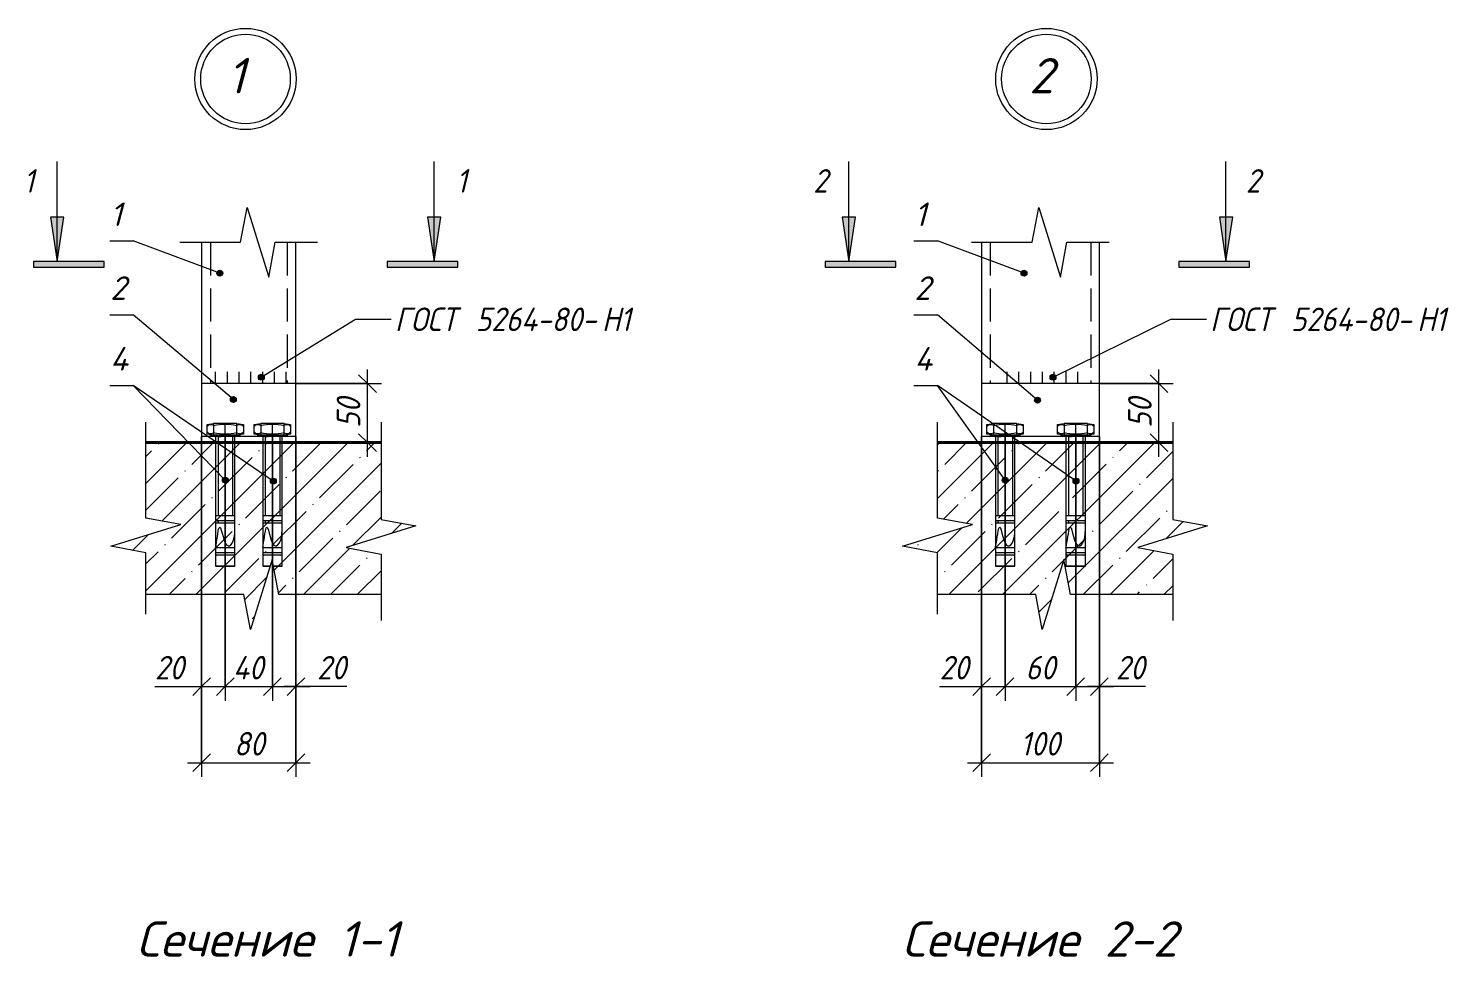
# Model space of a CAD drawing. Header units: millimetres. Extents: x -11164 to -4227, y -523 to 5092.
# Drawn here: x -6090 to -4885, y 4304 to 5092 of the extents above; entities that cross this region are included whole.
import ezdxf

# ---------------------------------------------------------------- set-up
doc = ezdxf.new("R2010")
doc.units = ezdxf.units.MM
doc.linetypes.add('50_200_ШТРИХ_1Т_ш5_п1_п1_', pattern=[70, 50, -10, 0, -10])
doc.linetypes.add('IMPORT-Невидимая', pattern=[39.122222, 28.222222, -10.9])
for name, color, linetype, lineweight in [('A-ANNO-DIMS', 7, 'Continuous', 9), ('A-ANNO-DIMS-10', 7, 'Continuous', 9), ('A-ANNO-NOTE', 7, 'Continuous', 9), ('A-DETL', 7, 'Continuous', 9), ('A-DETL-1', 7, 'Continuous', 5), ('A-DETL-3', 7, 'Continuous', 40), ('A-DETL-4', 7, 'IMPORT-Невидимая', 5), ('A-DETL-6', 7, '50_200_ШТРИХ_1Т_ш5_п1_п1_', 5), ('A-DETL-GENF', 7, 'Continuous', 9), ('A-DETL-GENF-1', 7, 'Continuous', 5), ('G-ANNO-TEXT', 7, 'Continuous', 9)]:
    doc.layers.add(name, color=color, linetype=linetype, lineweight=lineweight)
doc.styles.add('ISOCPEUR_B_I', font='', dxfattribs={"height": 30})
doc.styles.add('ISOCPEUR_I_3', font='isocpeui.ttf', dxfattribs={"width": 0.9, "height": 20})
doc.styles.add('ISOCPEUR_I_4', font='isocpeui.ttf', dxfattribs={"height": 20})
doc.styles.get('ISOCPEUR_B_I').set_extended_font_data('ISOCPEUR', italic=True, bold=True)
doc.dimstyles.new('ISO-2_0_0_9К_СРЕДНИЙ_2', dxfattribs={"dimscale": 304.8, "dimtxt": 19.919624, "dimasz": 0.049213, "dimexe": 0.03937, "dimexo": 0, "dimgap": 0, "dimtad": 1, "dimdec": 0, "dimzin": 0, "dimdsep": 46, "dimtxsty": 'ISOCPEUR_I_3', "dimblk1": 'OBLIQUE', "dimblk2": 'OBLIQUE', "dimsah": 1, "dimcen": 0.09, "dimdle": 0.03937, "dimazin": 0, "dimtfac": 1, "dimtdec": 4, "dimtix": 1, "dimtmove": 0, "dimatfit": 3, "dimfxl": 1, "dimtvp": 1, "dimtolj": 1, "dimtzin": 0, "dimarcsym": 2})
doc.dimstyles.new('ISO-2_0_0_9К_СРЕДНИЙ_3', dxfattribs={"dimscale": 304.8, "dimtxt": 19.919624, "dimasz": 0.049213, "dimexe": 0.03937, "dimexo": 0, "dimgap": 0, "dimtad": 1, "dimdec": 0, "dimzin": 0, "dimdsep": 46, "dimtxsty": 'ISOCPEUR_I_3', "dimblk1": 'OBLIQUE', "dimblk2": 'OBLIQUE', "dimsah": 1, "dimcen": 0.09, "dimdle": 0.03937, "dimazin": 0, "dimtfac": 1, "dimtdec": 4, "dimtix": 1, "dimtmove": 1, "dimatfit": 3, "dimfxl": 1, "dimtvp": 1, "dimtolj": 1, "dimtzin": 0, "dimarcsym": 2})
pattern_1 = [(45, (-11151.766, 0), (-22.80985, 22.80985), []), (45, (-11128.956, 0), (-22.80985, 22.80985), [40.323, -8.065, 0.671, -7.394])]

# ---------------------------------------------------------------- blocks, each defined once
blk = doc.blocks.new('DIMBLOCK31-АР1_Узлы металлических стоек')
at = {"layer": 'A-ANNO-DIMS-10'}
for p, q in [((-5942.6, 4740.3), (-5942.6, 4521.1)), ((-5942.6, 4533.1), (-5942.6, 4740.3)), ((-5922.6, 4745.3), (-5922.6, 4521.1)), ((-5922.6, 4533.1), (-5922.6, 4745.3)), ((-5982.2, 4533.1), (-5956.9, 4533.1)), ((-5956.9, 4533.1), (-5932.6, 4533.1)), ((-5954.6, 4533.1), (-5922.6, 4533.1))]:
    blk.add_line(p, q, dxfattribs=at)
at = {"layer": 'A-ANNO-DIMS-10', "lineweight": 20}
for p, q in [((-5942.6, 4533.1), (-5950.1, 4525.6)), ((-5942.6, 4533.1), (-5935.1, 4540.6)), ((-5922.6, 4533.1), (-5930.1, 4525.6)), ((-5922.6, 4533.1), (-5915.1, 4540.6))]:
    blk.add_line(p, q, dxfattribs=at)
at = {"layer": 'A-ANNO-DIMS-10', "color": 0, "insert": (-5982.2, 4559.2), "char_height": 20, "width": 30.339, "attachment_point": 1, "line_spacing_factor": 1.149209, "style": 'ISOCPEUR_I_3'}
blk.add_mtext('20', dxfattribs=at)
blk = doc.blocks.new('_Oblique')
at = {"color": 0, "linetype": 'ByBlock', "lineweight": -2}
blk.add_line((-0.5, -0.5), (0.5, 0.5), dxfattribs=at)
blk = doc.blocks.new('DIMBLOCK32-АР1_Узлы металлических стоек')
at = {"layer": 'A-ANNO-DIMS-10'}
for p, q in [((-5922.6, 4745.3), (-5922.6, 4521.1)), ((-5922.6, 4533.1), (-5922.6, 4745.3)), ((-5882.6, 4745.3), (-5882.6, 4521.1)), ((-5882.6, 4533.1), (-5882.6, 4745.3)), ((-5922.6, 4533.1), (-5882.6, 4533.1))]:
    blk.add_line(p, q, dxfattribs=at)
at = {"layer": 'A-ANNO-DIMS-10', "lineweight": 20}
for p, q in [((-5922.6, 4533.1), (-5930.1, 4525.6)), ((-5922.6, 4533.1), (-5915.1, 4540.6)), ((-5882.6, 4533.1), (-5890.1, 4525.6)), ((-5882.6, 4533.1), (-5875.1, 4540.6))]:
    blk.add_line(p, q, dxfattribs=at)
at = {"layer": 'A-ANNO-DIMS-10', "color": 0, "insert": (-5916, 4559.2), "char_height": 20, "width": 32.178, "attachment_point": 1, "line_spacing_factor": 1.149209, "style": 'ISOCPEUR_I_3'}
blk.add_mtext('40', dxfattribs=at)
blk = doc.blocks.new('DIMBLOCK33-АР1_Узлы металлических стоек')
at = {"layer": 'A-ANNO-DIMS-10'}
for p, q in [((-5882.6, 4745.3), (-5882.6, 4521.1)), ((-5882.6, 4533.1), (-5882.6, 4745.3)), ((-5862.6, 4740.3), (-5862.6, 4521.1)), ((-5862.6, 4533.1), (-5862.6, 4740.3)), ((-5882.6, 4533.1), (-5850.6, 4533.1)), ((-5844.7, 4533.1), (-5872.6, 4533.1)), ((-5819.4, 4533.1), (-5844.7, 4533.1))]:
    blk.add_line(p, q, dxfattribs=at)
at = {"layer": 'A-ANNO-DIMS-10', "lineweight": 20}
for p, q in [((-5882.6, 4533.1), (-5890.1, 4525.6)), ((-5882.6, 4533.1), (-5875.1, 4540.6)), ((-5862.6, 4533.1), (-5870.1, 4525.6)), ((-5862.6, 4533.1), (-5855.1, 4540.6))]:
    blk.add_line(p, q, dxfattribs=at)
at = {"layer": 'A-ANNO-DIMS-10', "color": 0, "insert": (-5844.7, 4559.2), "char_height": 20, "width": 30.339, "attachment_point": 1, "line_spacing_factor": 1.149209, "style": 'ISOCPEUR_I_3'}
blk.add_mtext('20', dxfattribs=at)
blk = doc.blocks.new('DIMBLOCK34-АР1_Узлы металлических стоек')
at = {"layer": 'A-ANNO-DIMS-10', "lineweight": 20}
for p, q in [((-5801.9, 4790.3), (-5809.4, 4797.8)), ((-5801.9, 4790.3), (-5794.4, 4782.8)), ((-5801.9, 4740.3), (-5809.4, 4747.8)), ((-5801.9, 4740.3), (-5794.4, 4732.8))]:
    blk.add_line(p, q, dxfattribs=at)
at = {"layer": 'A-ANNO-DIMS-10'}
for p, q in [((-5801.9, 4728.3), (-5801.9, 4802.3)), ((-5862.6, 4790.3), (-5789.9, 4790.3)), ((-5801.9, 4790.3), (-5862.6, 4790.3)), ((-5854.8, 4740.3), (-5789.9, 4740.3)), ((-5801.9, 4740.3), (-5854.8, 4740.3))]:
    blk.add_line(p, q, dxfattribs=at)
at = {"layer": 'A-ANNO-DIMS-10', "color": 0, "insert": (-5828, 4752.7), "char_height": 20, "width": 30.339, "attachment_point": 1, "rotation": 90, "line_spacing_factor": 1.149209, "style": 'ISOCPEUR_I_3'}
blk.add_mtext('50', dxfattribs=at)
blk = doc.blocks.new('DIMBLOCK35-АР1_Узлы металлических стоек')
at = {"layer": 'A-ANNO-DIMS-10'}
for p, q in [((-5942.6, 4745.3), (-5942.6, 4456.5)), ((-5942.6, 4468.5), (-5942.6, 4745.3)), ((-5862.6, 4745.3), (-5862.6, 4456.5)), ((-5862.6, 4468.5), (-5862.6, 4745.3)), ((-5954.6, 4468.5), (-5850.6, 4468.5))]:
    blk.add_line(p, q, dxfattribs=at)
at = {"layer": 'A-ANNO-DIMS-10', "lineweight": 20}
for p, q in [((-5942.6, 4468.5), (-5935.1, 4476)), ((-5862.6, 4468.5), (-5855.1, 4476)), ((-5942.6, 4468.5), (-5950.1, 4461)), ((-5862.6, 4468.5), (-5870.1, 4461))]:
    blk.add_line(p, q, dxfattribs=at)
at = {"layer": 'A-ANNO-DIMS-10', "color": 0, "insert": (-5915.2, 4494.6), "char_height": 20, "width": 30.339, "attachment_point": 1, "line_spacing_factor": 1.149209, "style": 'ISOCPEUR_I_3'}
blk.add_mtext('80', dxfattribs=at)
blk = doc.blocks.new('DIMBLOCK36-АР1_Узлы металлических стоек')
at = {"layer": 'A-ANNO-DIMS-10'}
for p, q in [((-5281, 4740.3), (-5281, 4521.1)), ((-5281, 4533.1), (-5281, 4740.3)), ((-5261, 4745.3), (-5261, 4521.1)), ((-5261, 4533.1), (-5261, 4745.3)), ((-5316.6, 4533.1), (-5291.4, 4533.1)), ((-5293, 4533.1), (-5261, 4533.1)), ((-5291.4, 4533.1), (-5271, 4533.1))]:
    blk.add_line(p, q, dxfattribs=at)
at = {"layer": 'A-ANNO-DIMS-10', "lineweight": 20}
for p, q in [((-5281, 4533.1), (-5288.5, 4525.6)), ((-5281, 4533.1), (-5273.5, 4540.6)), ((-5261, 4533.1), (-5268.5, 4525.6)), ((-5261, 4533.1), (-5253.5, 4540.6))]:
    blk.add_line(p, q, dxfattribs=at)
at = {"layer": 'A-ANNO-DIMS-10', "color": 0, "insert": (-5316.6, 4559.2), "char_height": 20, "width": 30.339, "attachment_point": 1, "line_spacing_factor": 1.149209, "style": 'ISOCPEUR_I_3'}
blk.add_mtext('20', dxfattribs=at)
blk = doc.blocks.new('DIMBLOCK37-АР1_Узлы металлических стоек')
at = {"layer": 'A-ANNO-DIMS-10'}
for p, q in [((-5261, 4745.3), (-5261, 4521.1)), ((-5261, 4533.1), (-5261, 4745.3)), ((-5201.1, 4745.3), (-5201.1, 4521.1)), ((-5201.1, 4533.1), (-5201.1, 4745.3)), ((-5261, 4533.1), (-5201.1, 4533.1))]:
    blk.add_line(p, q, dxfattribs=at)
at = {"layer": 'A-ANNO-DIMS-10', "lineweight": 20}
for p, q in [((-5261, 4533.1), (-5268.5, 4525.6)), ((-5261, 4533.1), (-5253.5, 4540.6)), ((-5201.1, 4533.1), (-5208.6, 4525.6)), ((-5201.1, 4533.1), (-5193.6, 4540.6))]:
    blk.add_line(p, q, dxfattribs=at)
at = {"layer": 'A-ANNO-DIMS-10', "color": 0, "insert": (-5243.7, 4559.2), "char_height": 20, "width": 30.339, "attachment_point": 1, "line_spacing_factor": 1.149209, "style": 'ISOCPEUR_I_3'}
blk.add_mtext('60', dxfattribs=at)
blk = doc.blocks.new('DIMBLOCK38-АР1_Узлы металлических стоек')
at = {"layer": 'A-ANNO-DIMS-10'}
for p, q in [((-5201.1, 4745.3), (-5201.1, 4521.1)), ((-5201.1, 4533.1), (-5201.1, 4745.3)), ((-5181.1, 4740.3), (-5181.1, 4521.1)), ((-5181.1, 4533.1), (-5181.1, 4740.3)), ((-5201.1, 4533.1), (-5169.1, 4533.1)), ((-5167.2, 4533.1), (-5191.1, 4533.1)), ((-5141.9, 4533.1), (-5167.2, 4533.1))]:
    blk.add_line(p, q, dxfattribs=at)
at = {"layer": 'A-ANNO-DIMS-10', "lineweight": 20}
for p, q in [((-5201.1, 4533.1), (-5208.6, 4525.6)), ((-5201.1, 4533.1), (-5193.6, 4540.6)), ((-5181.1, 4533.1), (-5188.6, 4525.6)), ((-5181.1, 4533.1), (-5173.6, 4540.6))]:
    blk.add_line(p, q, dxfattribs=at)
at = {"layer": 'A-ANNO-DIMS-10', "color": 0, "insert": (-5167.2, 4559.2), "char_height": 20, "width": 30.339, "attachment_point": 1, "line_spacing_factor": 1.149209, "style": 'ISOCPEUR_I_3'}
blk.add_mtext('20', dxfattribs=at)
blk = doc.blocks.new('DIMBLOCK39-АР1_Узлы металлических стоек')
at = {"layer": 'A-ANNO-DIMS-10', "lineweight": 20}
for p, q in [((-5130.6, 4790.3), (-5138.1, 4797.8)), ((-5130.6, 4790.3), (-5123.1, 4782.8)), ((-5130.6, 4740.3), (-5138.1, 4747.8)), ((-5130.6, 4740.3), (-5123.1, 4732.8))]:
    blk.add_line(p, q, dxfattribs=at)
at = {"layer": 'A-ANNO-DIMS-10'}
for p, q in [((-5130.6, 4728.3), (-5130.6, 4802.3)), ((-5181.1, 4790.3), (-5118.6, 4790.3)), ((-5130.6, 4790.3), (-5181.1, 4790.3)), ((-5183.6, 4740.3), (-5118.6, 4740.3)), ((-5130.6, 4740.3), (-5183.6, 4740.3))]:
    blk.add_line(p, q, dxfattribs=at)
at = {"layer": 'A-ANNO-DIMS-10', "color": 0, "insert": (-5156.7, 4752.7), "char_height": 20, "width": 30.339, "attachment_point": 1, "rotation": 90, "line_spacing_factor": 1.149209, "style": 'ISOCPEUR_I_3'}
blk.add_mtext('50', dxfattribs=at)
blk = doc.blocks.new('DIMBLOCK40-АР1_Узлы металлических стоек')
at = {"layer": 'A-ANNO-DIMS-10'}
for p, q in [((-5281, 4745.3), (-5281, 4456.5)), ((-5281, 4468.5), (-5281, 4745.3)), ((-5181.1, 4745.3), (-5181.1, 4456.5)), ((-5181.1, 4468.5), (-5181.1, 4745.3)), ((-5293, 4468.5), (-5169.1, 4468.5))]:
    blk.add_line(p, q, dxfattribs=at)
at = {"layer": 'A-ANNO-DIMS-10', "lineweight": 20}
for p, q in [((-5281, 4468.5), (-5273.5, 4476)), ((-5181.1, 4468.5), (-5173.6, 4476)), ((-5281, 4468.5), (-5288.5, 4461)), ((-5181.1, 4468.5), (-5188.6, 4461))]:
    blk.add_line(p, q, dxfattribs=at)
at = {"layer": 'A-ANNO-DIMS-10', "color": 0, "insert": (-5248.1, 4494.6), "char_height": 20, "width": 40.912, "attachment_point": 1, "line_spacing_factor": 1.149209, "style": 'ISOCPEUR_I_3'}
blk.add_mtext('100', dxfattribs=at)
blk = doc.blocks.new('_AT__Текстовая выноска1 - _AT__Текстовая выноска 2-25057224-АР1_Узлы металлических стоек')
at = {"layer": 'A-ANNO-NOTE'}
blk.add_line((0, 0), (2, 0), dxfattribs=at)

msp = doc.modelspace()

# ---------------------------------------------------------------- hatches: boundary and pattern name
at = {"layer": 'A-ANNO-NOTE'}
h = msp.add_hatch(color=256, dxfattribs=at)
edge = h.paths.add_edge_path(flags=0)
edge.add_arc((-5927.2, 4884.1), 2.5, 0, 360)
h = msp.add_hatch(color=256, dxfattribs=at)
edge = h.paths.add_edge_path(flags=0)
edge.add_arc((-5245, 4884.1), 2.5, 0, 360)
h = msp.add_hatch(color=256, dxfattribs=at)
edge = h.paths.add_edge_path(flags=0)
edge.add_arc((-5915.7, 4776.9), 2.5, 0, 360)
h = msp.add_hatch(color=256, dxfattribs=at)
edge = h.paths.add_edge_path(flags=0)
edge.add_arc((-5233.5, 4776.2), 2.5, 0, 360)
h = msp.add_hatch(color=256, dxfattribs=at)
edge = h.paths.add_edge_path(flags=0)
edge.add_arc((-5922.5, 4708.4), 2.5, 0, 360)
h = msp.add_hatch(color=256, dxfattribs=at)
edge = h.paths.add_edge_path(flags=0)
edge.add_arc((-5260.9, 4708.4), 2.5, 0, 360)
h = msp.add_hatch(color=256, dxfattribs=at)
edge = h.paths.add_edge_path(flags=0)
edge.add_arc((-5881.8, 4707.6), 2.5, 0, 360)
h = msp.add_hatch(color=256, dxfattribs=at)
edge = h.paths.add_edge_path(flags=0)
edge.add_arc((-5200.9, 4707.6), 2.5, 0, 360)
at = {"layer": 'A-DETL-GENF'}
for points in [[(-6065.1, 4894), (-6059.5, 4931.7), (-6070.8, 4931.7)], [(-5745.3, 4894), (-5739.6, 4931.7), (-5750.9, 4931.7)], [(-5393.6, 4894), (-5387.9, 4931.7), (-5399.2, 4931.7)], [(-5073.7, 4894), (-5068, 4931.7), (-5079.3, 4931.7)], [(-6025.3, 4889.3), (-6025.3, 4894), (-6085.1, 4894), (-6085.1, 4889.3), (-6059.5, 4889.3)], [(-5725.3, 4889.3), (-5725.3, 4894), (-5785.1, 4894), (-5785.1, 4889.3), (-5739.6, 4889.3)], [(-5353.7, 4889.3), (-5353.7, 4894), (-5413.6, 4894), (-5413.6, 4889.3), (-5387.9, 4889.3)], [(-5053.7, 4889.3), (-5053.7, 4894), (-5113.6, 4894), (-5113.6, 4889.3), (-5068, 4889.3)]]:
    msp.add_hatch(color=256, dxfattribs=at).paths.add_polyline_path(points, flags=0)
at = {"layer": 'A-DETL-GENF-1'}
h = msp.add_hatch(dxfattribs=at)
h.set_pattern_fill('FP_9', color=256, style=0, pattern_type=2)
h.set_pattern_definition(pattern_1)
h.paths.add_polyline_path([(-5901.1, 4581.7), (-5882.7, 4640.9), (-5877.2, 4611.3), (-5790.4, 4611.3), (-5790.4, 4645.6), (-5820.1, 4651.1), (-5760.8, 4669.5), (-5790.4, 4675), (-5790.4, 4740.3), (-5989.9, 4740.3), (-5989.9, 4676.1), (-5960.3, 4670.6), (-6019.6, 4652.2), (-5989.9, 4646.7), (-5989.9, 4611.3), (-5906.7, 4611.3)], flags=0)
h = msp.add_hatch(dxfattribs=at)
h.set_pattern_fill('FP_9', color=256, style=0, pattern_type=2)
h.set_pattern_definition(pattern_1)
h.paths.add_polyline_path([(-5229.6, 4581.7), (-5211.2, 4640.9), (-5205.6, 4611.3), (-5118.9, 4611.3), (-5118.9, 4645.6), (-5148.5, 4651.1), (-5089.3, 4669.5), (-5118.9, 4675), (-5118.9, 4740.3), (-5318.4, 4740.3), (-5318.4, 4676.1), (-5288.8, 4670.6), (-5348, 4652.2), (-5318.4, 4646.7), (-5318.4, 4611.3), (-5235.1, 4611.3)], flags=0)
at = {"layer": 'G-ANNO-TEXT'}
h = msp.add_hatch(color=256, dxfattribs=at)
edge = h.paths.add_edge_path(flags=0)
edge.add_arc((-5892, 4795.7), 2.5, 0, 360)
h = msp.add_hatch(color=256, dxfattribs=at)
edge = h.paths.add_edge_path(flags=0)
edge.add_arc((-5220.4, 4795.7), 2.5, 0, 360)

# ---------------------------------------------------------------- linework, layer by layer
at = {"layer": 'A-ANNO-NOTE'}
for p, q in [((-5927.2, 4884.1), (-6000.6, 4911.6)), ((-5245, 4884.1), (-5318.4, 4911.6)), ((-5915.7, 4776.9), (-6000.6, 4848.8)), ((-5233.5, 4776.2), (-5318.4, 4848.8)), ((-5881.8, 4707.6), (-6000.6, 4788.8)), ((-5922.5, 4708.4), (-6000.6, 4788.8)), ((-5200.9, 4707.6), (-5318.4, 4788.8)), ((-5260.9, 4708.4), (-5318.4, 4788.8))]:
    msp.add_line(p, q, dxfattribs=at)
for centre in [(-5927.2, 4884.1), (-5245, 4884.1), (-5915.7, 4776.9), (-5233.5, 4776.2), (-5922.5, 4708.4), (-5260.9, 4708.4), (-5881.8, 4707.6), (-5200.9, 4707.6)]:
    msp.add_circle(centre, 2.5, dxfattribs=at)
at = {"layer": 'A-DETL'}
for p, q in [((-5909.6, 4910.3), (-5904.1, 4939.9)), ((-5904.1, 4939.9), (-5885.7, 4880.7)), ((-5238, 4910.3), (-5232.5, 4939.9)), ((-5232.5, 4939.9), (-5214.1, 4880.7)), ((-6070.8, 4931.7), (-6065.1, 4894)), ((-6059.5, 4931.7), (-6070.8, 4931.7)), ((-6065.1, 4894), (-6059.5, 4931.7)), ((-5739.6, 4931.7), (-5750.9, 4931.7)), ((-5750.9, 4931.7), (-5745.3, 4894)), ((-5745.3, 4894), (-5739.6, 4931.7)), ((-5399.2, 4931.7), (-5393.6, 4894)), ((-5387.9, 4931.7), (-5399.2, 4931.7)), ((-5393.6, 4894), (-5387.9, 4931.7)), ((-5068, 4931.7), (-5079.3, 4931.7)), ((-5079.3, 4931.7), (-5073.7, 4894)), ((-5073.7, 4894), (-5068, 4931.7)), ((-5961.1, 4910.3), (-5909.6, 4910.3)), ((-5942.6, 4910.3), (-5942.6, 4790.3)), ((-5885.7, 4880.7), (-5880.1, 4910.3)), ((-5880.1, 4910.3), (-5844.2, 4910.3)), ((-5862.6, 4790.3), (-5862.6, 4910.3)), ((-5289.5, 4910.3), (-5238, 4910.3)), ((-5281, 4910.3), (-5281, 4790.3)), ((-5214.1, 4880.7), (-5208.6, 4910.3)), ((-5208.6, 4910.3), (-5172.7, 4910.3)), ((-5181.1, 4790.3), (-5181.1, 4910.3)), ((-6085.1, 4894), (-6085.1, 4889.3)), ((-6065.1, 4894), (-6085.1, 4894)), ((-6025.3, 4894), (-6065.1, 4894)), ((-6025.3, 4889.3), (-6025.3, 4894)), ((-5745.3, 4894), (-5785.1, 4894)), ((-5785.1, 4894), (-5785.1, 4889.3)), ((-5725.3, 4894), (-5745.3, 4894)), ((-5725.3, 4889.3), (-5725.3, 4894)), ((-5413.6, 4894), (-5413.6, 4889.3)), ((-5393.6, 4894), (-5413.6, 4894)), ((-5353.7, 4894), (-5393.6, 4894)), ((-5353.7, 4889.3), (-5353.7, 4894)), ((-5073.7, 4894), (-5113.6, 4894)), ((-5113.6, 4894), (-5113.6, 4889.3)), ((-5053.7, 4894), (-5073.7, 4894)), ((-5053.7, 4889.3), (-5053.7, 4894)), ((-6085.1, 4889.3), (-6025.3, 4889.3)), ((-5785.1, 4889.3), (-5725.3, 4889.3)), ((-5413.6, 4889.3), (-5353.7, 4889.3)), ((-5113.6, 4889.3), (-5053.7, 4889.3)), ((-5930.8, 4790.3), (-5930.8, 4800.3)), ((-5920.8, 4790.3), (-5920.8, 4800.3)), ((-5910.8, 4790.3), (-5910.8, 4800.3)), ((-5900.8, 4790.3), (-5900.8, 4800.3)), ((-5890.8, 4790.3), (-5890.8, 4800.3)), ((-5880.8, 4790.3), (-5880.8, 4800.3)), ((-5870.8, 4790.3), (-5870.8, 4800.3)), ((-5259.3, 4790.3), (-5259.3, 4800.3)), ((-5249.3, 4790.3), (-5249.3, 4800.3)), ((-5239.3, 4790.3), (-5239.3, 4800.3)), ((-5229.3, 4790.3), (-5229.3, 4800.3)), ((-5219.3, 4790.3), (-5219.3, 4800.3)), ((-5209.3, 4790.3), (-5209.3, 4800.3)), ((-5199.3, 4790.3), (-5199.3, 4800.3)), ((-5862.6, 4790.3), (-5942.6, 4790.3)), ((-5942.6, 4790.3), (-5942.6, 4745.3)), ((-5862.6, 4745.3), (-5862.6, 4790.3)), ((-5181.1, 4790.3), (-5281, 4790.3)), ((-5281, 4790.3), (-5281, 4745.3)), ((-5181.1, 4745.3), (-5181.1, 4790.3)), ((-5989.9, 4676.1), (-5989.9, 4757.5)), ((-5938, 4755.7), (-5932.5, 4756.5)), ((-5938, 4747.5), (-5938, 4755.7)), ((-5932.5, 4746.7), (-5938, 4747.5)), ((-5909.9, 4746.7), (-5935.3, 4746.7)), ((-5935.3, 4746.7), (-5935.3, 4745.3)), ((-5912.7, 4756.5), (-5932.5, 4756.5)), ((-5932.5, 4756.5), (-5932.5, 4746.7)), ((-5912.7, 4746.7), (-5932.5, 4746.7)), ((-5922.6, 4745.3), (-5922.6, 4756.5)), ((-5912.7, 4756.5), (-5907.2, 4755.7)), ((-5912.7, 4746.7), (-5912.7, 4756.5)), ((-5907.2, 4747.5), (-5912.7, 4746.7)), ((-5909.9, 4745.3), (-5909.9, 4746.7)), ((-5907.2, 4755.7), (-5907.2, 4747.5)), ((-5898, 4755.7), (-5892.5, 4756.5)), ((-5898, 4747.5), (-5898, 4755.7)), ((-5892.5, 4746.7), (-5898, 4747.5)), ((-5869.9, 4746.7), (-5895.3, 4746.7)), ((-5895.3, 4746.7), (-5895.3, 4745.3)), ((-5872.7, 4756.5), (-5892.5, 4756.5)), ((-5892.5, 4756.5), (-5892.5, 4746.7)), ((-5872.7, 4746.7), (-5892.5, 4746.7)), ((-5882.6, 4745.3), (-5882.6, 4756.5)), ((-5872.7, 4756.5), (-5867.2, 4755.7)), ((-5872.7, 4746.7), (-5872.7, 4756.5)), ((-5867.2, 4747.5), (-5872.7, 4746.7)), ((-5869.9, 4745.3), (-5869.9, 4746.7)), ((-5867.2, 4755.7), (-5867.2, 4747.5)), ((-5790.4, 4757.5), (-5790.4, 4675)), ((-5318.4, 4676.1), (-5318.4, 4757.5)), ((-5276.4, 4755.7), (-5270.9, 4756.5)), ((-5276.4, 4747.5), (-5276.4, 4755.7)), ((-5270.9, 4746.7), (-5276.4, 4747.5)), ((-5248.3, 4746.7), (-5273.7, 4746.7)), ((-5273.7, 4746.7), (-5273.7, 4745.3)), ((-5251.1, 4756.5), (-5270.9, 4756.5)), ((-5270.9, 4756.5), (-5270.9, 4746.7)), ((-5251.1, 4746.7), (-5270.9, 4746.7)), ((-5261, 4745.3), (-5261, 4756.5)), ((-5251.1, 4756.5), (-5245.6, 4755.7)), ((-5251.1, 4746.7), (-5251.1, 4756.5)), ((-5245.6, 4747.5), (-5251.1, 4746.7)), ((-5248.3, 4745.3), (-5248.3, 4746.7)), ((-5245.6, 4755.7), (-5245.6, 4747.5)), ((-5216.5, 4755.7), (-5211, 4756.5)), ((-5216.5, 4747.5), (-5216.5, 4755.7)), ((-5211, 4746.7), (-5216.5, 4747.5)), ((-5188.4, 4746.7), (-5213.8, 4746.7)), ((-5213.8, 4746.7), (-5213.8, 4745.3)), ((-5191.2, 4756.5), (-5211, 4756.5)), ((-5211, 4756.5), (-5211, 4746.7)), ((-5191.2, 4746.7), (-5211, 4746.7)), ((-5201.1, 4745.3), (-5201.1, 4756.5)), ((-5191.2, 4756.5), (-5185.7, 4755.7)), ((-5191.2, 4746.7), (-5191.2, 4756.5)), ((-5185.7, 4747.5), (-5191.2, 4746.7)), ((-5188.4, 4745.3), (-5188.4, 4746.7)), ((-5185.7, 4755.7), (-5185.7, 4747.5)), ((-5118.9, 4757.5), (-5118.9, 4675)), ((-5862.6, 4745.3), (-5942.6, 4745.3)), ((-5942.6, 4745.3), (-5942.6, 4740.3)), ((-5909.9, 4745.3), (-5935.3, 4745.3)), ((-5928.1, 4745.3), (-5926.1, 4745.3)), ((-5869.9, 4745.3), (-5895.3, 4745.3)), ((-5888.1, 4745.3), (-5886.1, 4745.3)), ((-5862.6, 4740.3), (-5862.6, 4745.3)), ((-5181.1, 4745.3), (-5281, 4745.3)), ((-5281, 4745.3), (-5281, 4740.3)), ((-5248.3, 4745.3), (-5273.7, 4745.3)), ((-5266.6, 4745.3), (-5264.5, 4745.3)), ((-5188.4, 4745.3), (-5213.8, 4745.3)), ((-5206.7, 4745.3), (-5204.6, 4745.3)), ((-5181.1, 4740.3), (-5181.1, 4745.3)), ((-5960.3, 4670.6), (-5989.9, 4676.1)), ((-5790.4, 4675), (-5760.8, 4669.5)), ((-5288.8, 4670.6), (-5318.4, 4676.1)), ((-5118.9, 4675), (-5089.3, 4669.5)), ((-6019.6, 4652.2), (-5960.3, 4670.6)), ((-5760.8, 4669.5), (-5820.1, 4651.1)), ((-5348, 4652.2), (-5288.8, 4670.6)), ((-5089.3, 4669.5), (-5148.5, 4651.1)), ((-5989.9, 4646.7), (-6019.6, 4652.2)), ((-5820.1, 4651.1), (-5790.4, 4645.6)), ((-5318.4, 4646.7), (-5348, 4652.2)), ((-5148.5, 4651.1), (-5118.9, 4645.6)), ((-5989.9, 4594.5), (-5989.9, 4646.7)), ((-5882.7, 4640.9), (-5901.1, 4581.7)), ((-5877.2, 4611.3), (-5882.7, 4640.9)), ((-5790.4, 4645.6), (-5790.4, 4589.2)), ((-5318.4, 4594.5), (-5318.4, 4646.7)), ((-5211.2, 4640.9), (-5229.6, 4581.7)), ((-5205.6, 4611.3), (-5211.2, 4640.9)), ((-5118.9, 4645.6), (-5118.9, 4589.2)), ((-5906.7, 4611.3), (-5989.9, 4611.3)), ((-5901.1, 4581.7), (-5906.7, 4611.3)), ((-5790.4, 4611.3), (-5877.2, 4611.3)), ((-5235.1, 4611.3), (-5318.4, 4611.3)), ((-5229.6, 4581.7), (-5235.1, 4611.3)), ((-5118.9, 4611.3), (-5205.6, 4611.3))]:
    msp.add_line(p, q, dxfattribs=at)
for centre, radius in [((-5905.4, 5048.9), 43), ((-5905.4, 5048.9), 38), ((-5226, 5048.9), 43), ((-5226, 5048.9), 38)]:
    msp.add_circle(centre, radius, dxfattribs=at)
for centre, radius, start, end in [((-5934.9, 4751.2), 4.23, 56.0803, 137.7236), ((-5934.9, 4752.1), 4.23, 222.2764, 303.9197), ((-5922.6, 4712.8), 42.8, 76.6145, 103.3855), ((-5922.6, 4790.5), 42.8, 256.6145, 283.3855), ((-5910.3, 4751.2), 4.23, 42.2764, 123.9197), ((-5910.3, 4752.1), 4.23, 236.0803, 317.7236), ((-5894.9, 4751.2), 4.23, 56.0803, 137.7236), ((-5894.9, 4752.1), 4.23, 222.2764, 303.9197), ((-5882.6, 4712.8), 42.8, 76.6145, 103.3855), ((-5882.6, 4790.5), 42.8, 256.6145, 283.3855), ((-5870.3, 4751.2), 4.23, 42.2764, 123.9197), ((-5870.3, 4752.1), 4.23, 236.0803, 317.7236), ((-5273.3, 4751.2), 4.23, 56.0803, 137.7236), ((-5273.3, 4752.1), 4.23, 222.2764, 303.9197), ((-5261, 4712.8), 42.8, 76.6145, 103.3855), ((-5261, 4790.5), 42.8, 256.6145, 283.3855), ((-5248.7, 4751.2), 4.23, 42.2764, 123.9197), ((-5248.7, 4752.1), 4.23, 236.0803, 317.7236), ((-5213.4, 4751.2), 4.23, 56.0803, 137.7236), ((-5213.4, 4752.1), 4.23, 222.2764, 303.9197), ((-5201.1, 4712.8), 42.8, 76.6145, 103.3855), ((-5201.1, 4790.5), 42.8, 256.6145, 283.3855), ((-5188.8, 4751.2), 4.23, 42.2764, 123.9197), ((-5188.8, 4752.1), 4.23, 236.0803, 317.7236)]:
    msp.add_arc(centre, radius, start, end, dxfattribs=at)
at = {"layer": 'A-DETL-1'}
for p, q in [((-6065.1, 4894), (-6065.1, 4979)), ((-5745.3, 4894), (-5745.3, 4979)), ((-5393.6, 4894), (-5393.6, 4979)), ((-5073.7, 4894), (-5073.7, 4979)), ((-5930.8, 4745.3), (-5930.8, 4635.3)), ((-5928.7, 4745.3), (-5928.7, 4678.3)), ((-5916.4, 4745.3), (-5916.4, 4678.3)), ((-5914.3, 4635.3), (-5914.3, 4745.3)), ((-5890.8, 4745.3), (-5890.8, 4635.3)), ((-5888.7, 4745.3), (-5888.7, 4678.3)), ((-5876.4, 4745.3), (-5876.4, 4678.3)), ((-5874.3, 4635.3), (-5874.3, 4745.3)), ((-5269.3, 4745.3), (-5269.3, 4635.3)), ((-5267.2, 4745.3), (-5267.2, 4678.3)), ((-5254.9, 4745.3), (-5254.9, 4678.3)), ((-5252.7, 4635.3), (-5252.7, 4745.3)), ((-5209.4, 4745.3), (-5209.4, 4635.3)), ((-5207.3, 4745.3), (-5207.3, 4678.3)), ((-5195, 4745.3), (-5195, 4678.3)), ((-5192.8, 4635.3), (-5192.8, 4745.3)), ((-5930.8, 4678.3), (-5914.3, 4678.3)), ((-5890.8, 4678.3), (-5874.3, 4678.3)), ((-5269.3, 4678.3), (-5252.7, 4678.3)), ((-5209.4, 4678.3), (-5192.8, 4678.3)), ((-5930.8, 4674.1), (-5914.3, 4674.1)), ((-5930.8, 4672.1), (-5914.3, 4672.1)), ((-5928.8, 4674.1), (-5928.8, 4672.1)), ((-5928.7, 4674.1), (-5928.7, 4672.1)), ((-5890.8, 4674.1), (-5874.3, 4674.1)), ((-5890.8, 4672.1), (-5874.3, 4672.1)), ((-5888.8, 4674.1), (-5888.8, 4672.1)), ((-5888.7, 4674.1), (-5888.7, 4672.1)), ((-5269.3, 4674.1), (-5252.7, 4674.1)), ((-5269.3, 4672.1), (-5252.7, 4672.1)), ((-5267.2, 4674.1), (-5267.2, 4672.1)), ((-5267.1, 4674.1), (-5267.1, 4672.1)), ((-5209.4, 4674.1), (-5192.8, 4674.1)), ((-5209.4, 4672.1), (-5192.8, 4672.1)), ((-5207.3, 4674.1), (-5207.3, 4672.1)), ((-5207.2, 4674.1), (-5207.2, 4672.1)), ((-5930.8, 4651.1), (-5914.3, 4651.1)), ((-5890.8, 4651.1), (-5874.3, 4651.1)), ((-5269.3, 4651.1), (-5252.7, 4651.1)), ((-5209.4, 4651.1), (-5192.8, 4651.1)), ((-5930.8, 4647), (-5914.3, 4647)), ((-5929.9, 4644.9), (-5915.3, 4644.9)), ((-5890.8, 4647), (-5874.3, 4647)), ((-5889.9, 4644.9), (-5875.3, 4644.9)), ((-5269.3, 4647), (-5252.7, 4647)), ((-5268.3, 4644.9), (-5253.7, 4644.9)), ((-5209.4, 4647), (-5192.8, 4647)), ((-5208.4, 4644.9), (-5193.8, 4644.9)), ((-5914.3, 4635.3), (-5930.8, 4635.3)), ((-5930.8, 4635.3), (-5914.3, 4635.3)), ((-5884.5, 4635.3), (-5890.8, 4635.3)), ((-5890.8, 4635.3), (-5884.5, 4635.3)), ((-5874.3, 4635.3), (-5881.7, 4635.3)), ((-5881.7, 4635.3), (-5874.3, 4635.3)), ((-5252.7, 4635.3), (-5269.3, 4635.3)), ((-5269.3, 4635.3), (-5252.7, 4635.3)), ((-5192.8, 4635.3), (-5209.4, 4635.3)), ((-5209.4, 4635.3), (-5192.8, 4635.3))]:
    msp.add_line(p, q, dxfattribs=at)
for centre, start, end in [((-5929.7, 4646.2), 210.8995, 261.2766), ((-5915.5, 4646.2), 278.7234, 329.1005), ((-5889.7, 4646.2), 210.8995, 261.2766), ((-5875.5, 4646.2), 278.7234, 329.1005), ((-5268.1, 4646.2), 210.8995, 261.2766), ((-5253.9, 4646.2), 278.7234, 329.1005), ((-5208.2, 4646.2), 210.8995, 261.2766), ((-5194, 4646.2), 278.7234, 329.1005)]:
    msp.add_arc(centre, 1.38, start, end, dxfattribs=at)
for points in [[(-5930.8, 4651.1), (-5929.7, 4655.8), (-5927.2, 4681.3), (-5923.4, 4643.8), (-5914.3, 4655.8), (-5914.3, 4666.8)], [(-5890.8, 4651.1), (-5889.7, 4655.8), (-5887.2, 4681.3), (-5883.4, 4643.8), (-5874.3, 4655.8), (-5874.3, 4666.8)], [(-5269.3, 4651.1), (-5268.1, 4655.8), (-5265.6, 4681.3), (-5261.9, 4643.8), (-5252.7, 4655.8), (-5252.7, 4666.8)], [(-5209.4, 4651.1), (-5208.2, 4655.8), (-5205.7, 4681.3), (-5202, 4643.8), (-5192.8, 4655.8), (-5192.8, 4666.8)]]:
    msp.add_open_spline(points, degree=3, knots=[3.947128, 3.947128, 3.947128, 3.947128, 10.095996, 20.129437, 28.583816, 28.583816, 28.583816, 28.583816], dxfattribs=at)
at = {"layer": 'A-DETL-3'}
for p, q in [((-5790.4, 4740.3), (-5989.9, 4740.3)), ((-5118.9, 4740.3), (-5318.4, 4740.3))]:
    msp.add_line(p, q, dxfattribs=at)
at = {"layer": 'A-DETL-4'}
for p, q in [((-5935.2, 4910.3), (-5935.2, 4790.3)), ((-5870, 4910.3), (-5870, 4790.3)), ((-5273.6, 4910.3), (-5273.6, 4790.3)), ((-5188.4, 4910.3), (-5188.4, 4790.3))]:
    msp.add_line(p, q, dxfattribs=at)
at = {"layer": 'A-DETL-6'}
for p, q in [((-5922.6, 4630.3), (-5922.6, 4760.3)), ((-5882.6, 4630.3), (-5882.6, 4760.3)), ((-5261, 4630.3), (-5261, 4760.3)), ((-5201.1, 4630.3), (-5201.1, 4760.3))]:
    msp.add_line(p, q, dxfattribs=at)
at = {"layer": 'G-ANNO-TEXT'}
for p, q in [((-5892, 4795.7), (-5812, 4844.9)), ((-5812, 4844.9), (-5781.7, 4844.9)), ((-5220.4, 4795.7), (-5120.5, 4844.9)), ((-5120.5, 4844.9), (-5090.2, 4844.9))]:
    msp.add_line(p, q, dxfattribs=at)
for centre in [(-5892, 4795.7), (-5220.4, 4795.7)]:
    msp.add_circle(centre, 2.5, dxfattribs=at)

# ---------------------------------------------------------------- block references
at = {"layer": 'A-ANNO-NOTE', "xscale": 10, "yscale": 10, "zscale": 10}
for p in [(-6020.6, 4911.6), (-5338.4, 4911.6), (-6020.6, 4848.8), (-5338.4, 4848.8), (-6020.6, 4788.8), (-5338.4, 4788.8)]:
    msp.add_blockref('_AT__Текстовая выноска1 - _AT__Текстовая выноска 2-25057224-АР1_Узлы металлических стоек', p, dxfattribs=at)

# ---------------------------------------------------------------- texts
at = {"layer": 'A-ANNO-NOTE', "char_height": 20, "attachment_point": 1, "style": 'ISOCPEUR_I_4'}
for s, insert, width in [('\\fISOCPEUR|b0|i1|c204|p34|;1', (-6020.2, 4944.1), 12.827), ('\\fISOCPEUR|b0|i1|c204|p34|;1', (-5338, 4944.1), 12.827), ('\\fISOCPEUR|b0|i1|c204|p34|;2', (-6020.2, 4881.4), 17.637), ('\\fISOCPEUR|b0|i1|c204|p34|;2', (-5338, 4881.4), 17.637), ('\\fISOCPEUR|b0|i1|c204|p34|;4', (-6020.2, 4821.4), 20.844), ('\\fISOCPEUR|b0|i1|c204|p34|;4', (-5338, 4821.4), 20.844)]:
    msp.add_mtext(s, dxfattribs=dict(at, insert=insert, width=width))
at = {"layer": 'G-ANNO-TEXT', "attachment_point": 1}
for s, insert, char_height, width, style in [('\\fISOCPEUR|b1|i1|c204|p34|;1', (-5920.8, 5066.7), 30, 19.241, 'ISOCPEUR_B_I'), ('\\fISOCPEUR|b1|i1|c204|p34|;2', (-5240.6, 5066.7), 30, 26.456, 'ISOCPEUR_B_I'), ('\\fISOCPEUR|b0|i1|c204|p34|;\\W.9;1', (-6093.6, 4972.4), 20, 11.544, 'ISOCPEUR_I_3'), ('\\fISOCPEUR|b0|i1|c204|p34|;\\W.9;1', (-5726.6, 4972.4), 20, 11.544, 'ISOCPEUR_I_3'), ('\\fISOCPEUR|b0|i1|c204|p34|;\\W.9;2', (-5423.8, 4972.4), 20, 15.873, 'ISOCPEUR_I_3'), ('\\fISOCPEUR|b0|i1|c204|p34|;\\W.9;2', (-5056.8, 4972.4), 20, 15.873, 'ISOCPEUR_I_3'), ('ГОСТ', (-5778.7, 4854.9), 20, 69.266, 'ISOCPEUR_I_3'), (' 5264-80-', (-5721.5, 4854.9), 20, 143.582, 'ISOCPEUR_I_3'), ('ГОСТ', (-5087.2, 4854.9), 20, 69.266, 'ISOCPEUR_I_3'), (' 5264-80-', (-5030, 4854.9), 20, 143.582, 'ISOCPEUR_I_3'), ('\\fISOCPEUR|b0|i1|c204|p34|;\\W.9;Н', (-5603.1, 4854.9), 20, 18.759, 'ISOCPEUR_I_3'), ('\\fISOCPEUR|b0|i1|c204|p34|;\\W.9;1', (-5587.6, 4854.9), 20, 11.544, 'ISOCPEUR_I_3'), ('\\fISOCPEUR|b0|i1|c204|p34|;\\W.9;Н', (-4911.6, 4854.9), 20, 18.759, 'ISOCPEUR_I_3'), ('\\fISOCPEUR|b0|i1|c204|p34|;\\W.9;1', (-4896.1, 4854.9), 20, 11.544, 'ISOCPEUR_I_3'), ('Сечение', (-5998, 4333.9), 30, 185.19, 'ISOCPEUR_B_I'), (' 1-1', (-5845.2, 4333.9), 30, 88.186, 'ISOCPEUR_B_I'), ('Сечение', (-5348.5, 4333.9), 30, 185.19, 'ISOCPEUR_B_I'), (' 2-2', (-5195.7, 4333.9), 30, 102.616, 'ISOCPEUR_B_I')]:
    msp.add_mtext(s, dxfattribs=dict(at, insert=insert, char_height=char_height, width=width, style=style))

# ---------------------------------------------------------------- dimensions: what is measured, and where the dimension line sits
at = {"layer": 'A-ANNO-DIMS'}
for base, p1, p2, override, picture, middle in [((-5801.9, 4790.3), (-5854.8, 4740.3), (-5862.6, 4790.3), {"dimpost": '<>', "dimfxl": 50.598735}, 'DIMBLOCK34-АР1_Узлы металлических стоек', (-5811.9, 4765.3)), ((-5130.6, 4790.3), (-5183.6, 4740.3), (-5181.1, 4790.3), {"dimpost": '<>', "dimfxl": 50.059646}, 'DIMBLOCK39-АР1_Узлы металлических стоек', (-5140.6, 4765.3))]:
    dim = msp.add_linear_dim(base=base, p1=p1, p2=p2, angle=90, dimstyle='ISO-2_0_0_9К_СРЕДНИЙ_2', override=override, dxfattribs=at)
    dim.commit()
    dim.dimension.update_dxf_attribs({"geometry": picture, "text_midpoint": middle})
for base, p1, p2, picture, middle in [((-5922.6, 4533.1), (-5942.6, 4740.3), (-5922.6, 4745.3), 'DIMBLOCK31-АР1_Узлы металлических стоек', (-5967, 4545.9)), ((-5862.6, 4533.1), (-5882.6, 4745.3), (-5862.6, 4740.3), 'DIMBLOCK33-АР1_Узлы металлических стоек', (-5829.5, 4545.9)), ((-5261, 4533.1), (-5281, 4740.3), (-5261, 4745.3), 'DIMBLOCK36-АР1_Узлы металлических стоек', (-5301.5, 4545.9)), ((-5181.1, 4533.1), (-5201.1, 4745.3), (-5181.1, 4740.3), 'DIMBLOCK38-АР1_Узлы металлических стоек', (-5152, 4545.9))]:
    dim = msp.add_linear_dim(base=base, p1=p1, p2=p2, dimstyle='ISO-2_0_0_9К_СРЕДНИЙ_3', override={"dimpost": '<>', "dimfxl": 20.615528}, dxfattribs=at)
    dim.commit()
    dim.dimension.update_dxf_attribs({"geometry": picture, "text_midpoint": middle, "dimtype": 160})
for base, p1, p2, override, picture, middle in [((-5862.6, 4468.5), (-5942.6, 4745.3), (-5862.6, 4745.3), {"dimpost": '<>', "dimfxl": 80}, 'DIMBLOCK35-АР1_Узлы металлических стоек', (-5902.6, 4478.5)), ((-5882.6, 4533.1), (-5922.6, 4745.3), (-5882.6, 4745.3), {"dimpost": '<>', "dimfxl": 40}, 'DIMBLOCK32-АР1_Узлы металлических стоек', (-5902.6, 4543.1)), ((-5181.1, 4468.5), (-5281, 4745.3), (-5181.1, 4745.3), {"dimpost": '<>', "dimfxl": 99.903306}, 'DIMBLOCK40-АР1_Узлы металлических стоек', (-5231.1, 4478.5)), ((-5201.1, 4533.1), (-5261, 4745.3), (-5201.1, 4745.3), {"dimpost": '<>', "dimfxl": 59.903306}, 'DIMBLOCK37-АР1_Узлы металлических стоек', (-5231.1, 4543.1))]:
    dim = msp.add_linear_dim(base=base, p1=p1, p2=p2, dimstyle='ISO-2_0_0_9К_СРЕДНИЙ_2', override=override, dxfattribs=at)
    dim.commit()
    dim.dimension.update_dxf_attribs({"geometry": picture, "text_midpoint": middle})

doc.saveas('drawing.dxf')
